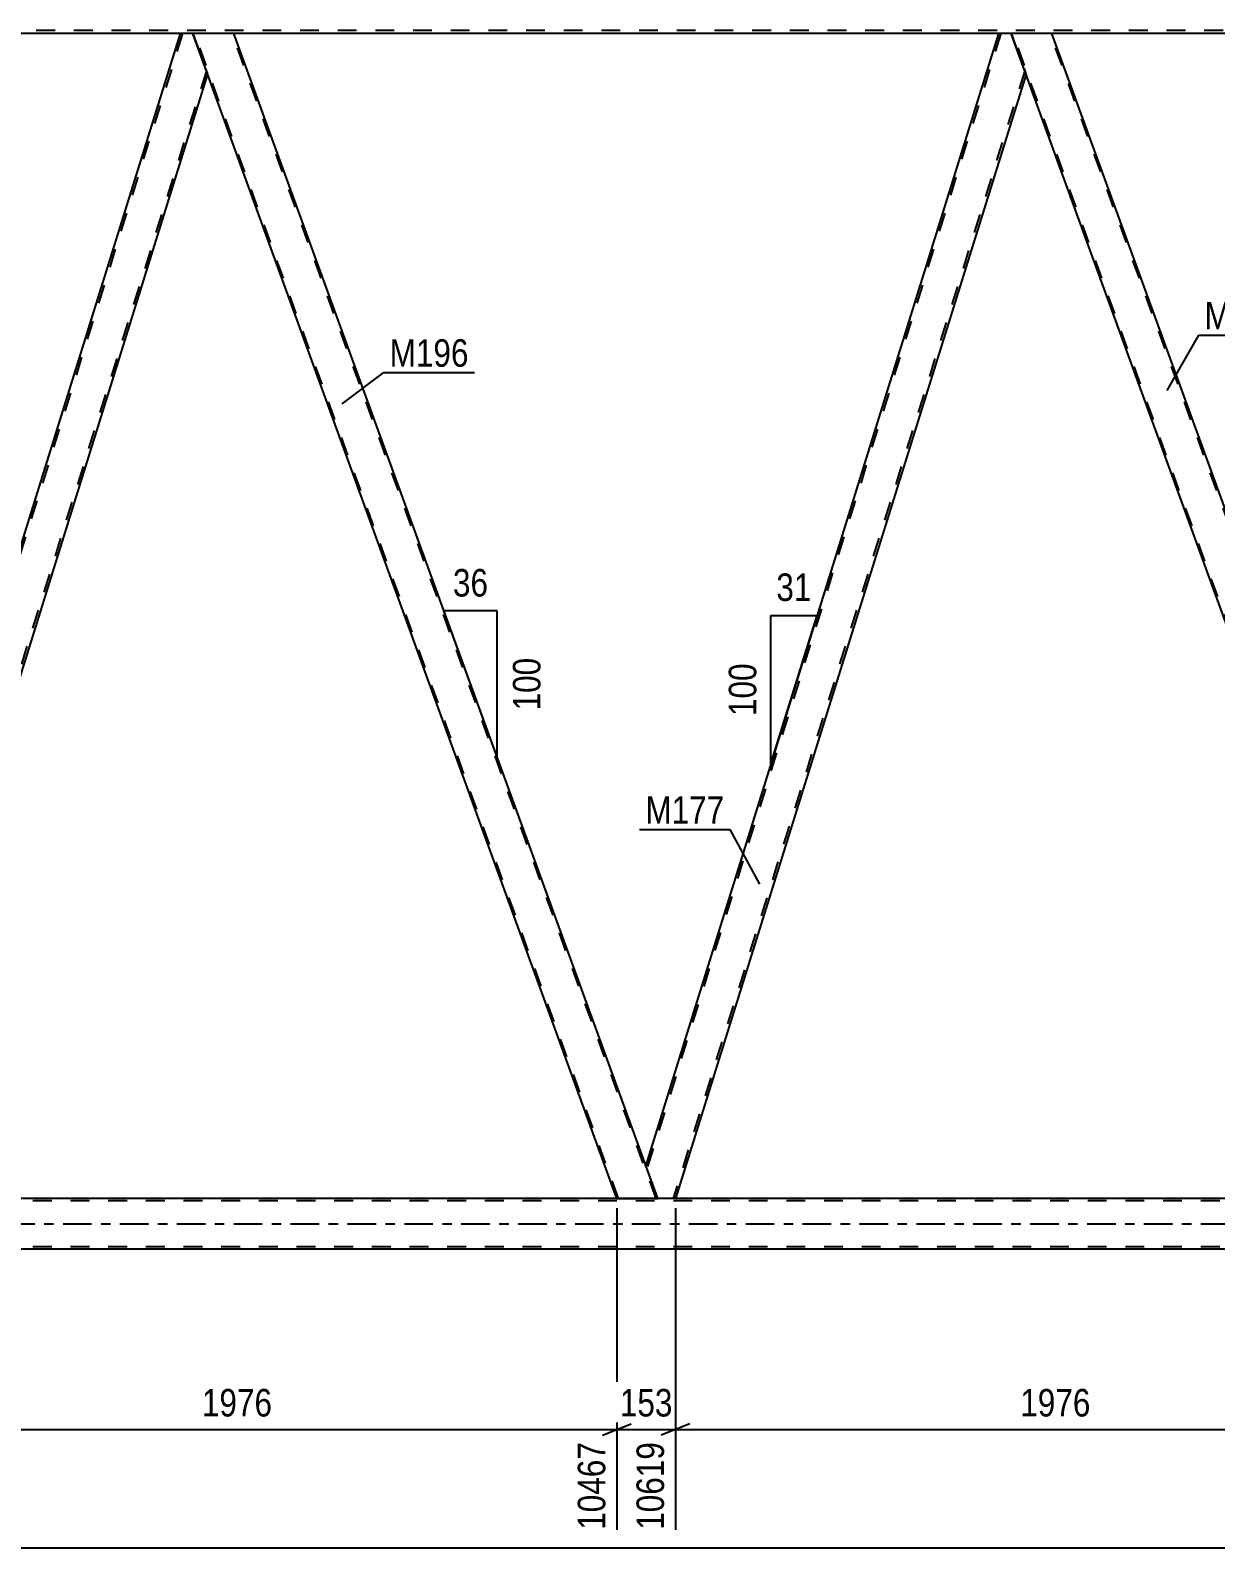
# Model space of a CAD drawing. Header units: millimetres. Extents: x -91 to 750, y -426 to 168.
# Drawn here: x 402.3 to 525.6, y -159.5 to -1.7 of the extents above; entities that cross this region are included whole.
import ezdxf

# ---------------------------------------------------------------- set-up
doc = ezdxf.new("R2010")
doc.units = ezdxf.units.MM
doc.linetypes.add('DXK_LINE_DOT2', pattern=[3.9198, 1.9599, -1.9599])
doc.linetypes.add('DXK_LINE_DOT3', pattern=[5.9187, 2.979, -0.9799, 0.9799, -0.9799])
doc.styles.add('Arial Narrow', font='ARIALN.TTF', dxfattribs={"height": 0.2})

# ---------------------------------------------------------------- blocks, each defined once
blk = doc.blocks.new('Part-814409585-3903 - 3638')
at = {"color": 2, "linetype": 'Continuous'}
for p, q in [((508.57, -2), (504.32, -2)), ((550.94, -118.4), (508.57, -2)), ((546.69, -118.4), (505.85, -6.2))]:
    blk.add_line(p, q, dxfattribs=at)
at = {"color": 7, "linetype": 'DXK_LINE_DOT2'}
for p, q in [((504.32, -2), (505.85, -6.2)), ((548.61, -123.22), (504.49, -2)), ((552.53, -123.22), (508.4, -2)), ((548.44, -123.22), (546.69, -118.4)), ((552.7, -123.22), (550.94, -118.4)), ((552.7, -123.22), (548.44, -123.22))]:
    blk.add_line(p, q, dxfattribs=at)
blk = doc.blocks.new('Part-814409585-3933 - 3638')
at = {"color": 2, "linetype": 'Continuous'}
for p, q in [((503, -2), (466.3, -119.75)), ((504.32, -2), (503, -2)), ((505.85, -6.2), (504.32, -2)), ((505.87, -6.25), (469.41, -123.22)), ((467.56, -123.22), (466.32, -119.8))]:
    blk.add_line(p, q, dxfattribs=at)
at = {"color": 7, "linetype": 'DXK_LINE_DOT2'}
for p, q in [((503.25, -2), (466.43, -120.12)), ((505.73, -5.88), (469.15, -123.22)), ((505.87, -6.25), (505.85, -6.2)), ((505.87, -6.25), (505.85, -6.2)), ((466.3, -119.75), (466.32, -119.8)), ((469.41, -123.22), (467.56, -123.22))]:
    blk.add_line(p, q, dxfattribs=at)
blk = doc.blocks.new('Part-814409585-3958 - 3638')
at = {"color": 7, "linetype": 'DXK_LINE_DOT2'}
for p, q in [((659.29, -123.46), (44.64, -123.46)), ((659.29, -128.26), (44.64, -128.26))]:
    blk.add_line(p, q, dxfattribs=at)
at = {"color": 2, "linetype": 'Continuous'}
for p, q in [((543.98, -123.22), (388.91, -123.22)), ((543.98, -128.5), (388.91, -128.5))]:
    blk.add_line(p, q, dxfattribs=at)
at = {"color": 7, "linetype": 'DXK_LINE_DOT3'}
blk.add_line((44.64, -125.86), (659.29, -125.86), dxfattribs=at)
blk = doc.blocks.new('Part-814409585-3987 - 3638')
at = {"color": 7, "linetype": 'DXK_LINE_DOT2'}
for p, q in [((647.89, -1.68), (10.22, -1.68)), ((423.44, -2), (417.87, -2)), ((508.57, -2), (503, -2))]:
    blk.add_line(p, q, dxfattribs=at)
at = {"color": 2, "linetype": 'Continuous'}
for p, q in [((417.87, -2), (338.31, -2)), ((503, -2), (423.44, -2)), ((588.13, -2), (508.57, -2))]:
    blk.add_line(p, q, dxfattribs=at)
blk = doc.blocks.new('Part-814409585-3993 - 3638')
at = {"color": 7, "linetype": 'DXK_LINE_DOT2'}
for p, q in [((418.12, -2), (381.3, -120.12)), ((420.6, -5.88), (384.02, -123.22)), ((420.73, -6.25), (420.71, -6.2)), ((420.73, -6.25), (420.71, -6.2)), ((381.58, -118.4), (381.16, -119.75)), ((382.43, -123.22), (381.16, -119.75)), ((385.77, -118.4), (384.27, -123.22)), ((384.27, -123.22), (382.43, -123.22))]:
    blk.add_line(p, q, dxfattribs=at)
at = {"color": 2, "linetype": 'Continuous'}
for p, q in [((417.87, -2), (381.58, -118.4)), ((419.18, -2), (417.87, -2)), ((420.71, -6.2), (419.18, -2)), ((420.73, -6.25), (385.77, -118.4))]:
    blk.add_line(p, q, dxfattribs=at)
blk = doc.blocks.new('Part-814409585-3998 - 3638')
at = {"color": 2, "linetype": 'Continuous'}
for p, q in [((423.44, -2), (419.18, -2)), ((466.32, -119.8), (423.44, -2)), ((463.3, -123.22), (420.71, -6.2))]:
    blk.add_line(p, q, dxfattribs=at)
at = {"color": 7, "linetype": 'DXK_LINE_DOT2'}
for p, q in [((419.18, -2), (420.71, -6.2)), ((463.47, -123.22), (419.35, -2)), ((467.39, -123.22), (423.27, -2)), ((467.56, -123.22), (466.32, -119.8)), ((463.3, -123.22), (467.56, -123.22))]:
    blk.add_line(p, q, dxfattribs=at)
blk = doc.blocks.new('StraightDimension-814409585-4943 - 3638')
at = {"color": 7, "linetype": 'Continuous'}
blk.add_line((-0.64, -159.55), (670.15, -159.55), dxfattribs=at)
blk = doc.blocks.new('AngleDimension-814409585-4202 - 3638')
at = {"color": 7, "linetype": 'Continuous'}
for p, q in [((479.31, -62.55), (484.13, -62.55)), ((479.31, -78.01), (484.13, -62.55)), ((479.31, -78.01), (479.31, -62.55)), ((482.47, -67.87), (484.13, -62.55))]:
    blk.add_line(p, q, dxfattribs=at)
at = {"color": 0}
for points in [[(484.15, -61.65), (484.15, -57.45), (479.29, -57.45), (479.29, -61.65)], [(478.41, -66.94), (474.21, -66.94), (474.21, -73.62), (478.41, -73.62)]]:
    blk.add_wipeout(points, dxfattribs=at)
at = {"color": 3, "style": 'Arial Narrow'}
blk.add_text('31', height=2.863, dxfattribs=at).set_placement((479.89, -61.05))
blk.add_text('100', height=2.863, rotation=90.0002, dxfattribs=at).set_placement((477.81, -73.02))
blk = doc.blocks.new('AngleDimension-814409585-4216 - 3638')
at = {"color": 7, "linetype": 'Continuous'}
for p, q in [((446.78, -66.12), (445.31, -62.09)), ((450.85, -62.09), (445.31, -62.09)), ((450.85, -77.31), (445.31, -62.09)), ((450.85, -77.31), (450.85, -62.09))]:
    blk.add_line(p, q, dxfattribs=at)
at = {"color": 0}
for points in [[(450.51, -61.19), (450.51, -56.99), (445.65, -56.99), (445.65, -61.19)], [(455.95, -66.36), (451.75, -66.36), (451.75, -73.04), (455.95, -73.04)]]:
    blk.add_wipeout(points, dxfattribs=at)
at = {"color": 3, "style": 'Arial Narrow'}
blk.add_text('36', height=2.863, dxfattribs=at).set_placement((446.25, -60.59))
blk.add_text('100', height=2.863, rotation=90.0002, dxfattribs=at).set_placement((455.35, -72.44))
blk = doc.blocks.new('StraightDimension-814409585-5181 - 3638')
at = {"color": 7, "linetype": 'Continuous'}
for p, q in [((384.27, -124.22), (384.27, -155.86)), ((463.3, -124.22), (463.3, -157.69)), ((385.77, -146.65), (382.77, -147.85)), ((461.8, -147.85), (464.8, -146.65)), ((384.27, -147.25), (463.3, -147.25))]:
    blk.add_line(p, q, dxfattribs=at)
at = {"color": 0}
blk.add_wipeout([(428.04, -146.5), (428.04, -142.3), (419.53, -142.3), (419.53, -146.5)], dxfattribs=at)
at = {"color": 0, "linetype": 'Continuous'}
blk.add_wipeout([(462.7, -147.95), (458.5, -147.95), (458.5, -158.29), (462.7, -158.29)], dxfattribs=at)
at = {"color": 3, "style": 'Arial Narrow'}
blk.add_text('1976', height=2.863, dxfattribs=at).set_placement((420.13, -145.9))
at = {"color": 3, "linetype": 'Continuous', "style": 'Arial Narrow'}
blk.add_text('10467', height=2.863, rotation=90.0002, dxfattribs=at).set_placement((462.1, -157.69))
blk = doc.blocks.new('StraightDimension-814409585-5205 - 3638')
at = {"color": 7, "linetype": 'Continuous'}
for p, q in [((463.3, -124.22), (463.3, -157.69)), ((469.41, -124.22), (469.41, -157.69)), ((461.8, -147.85), (464.8, -146.65)), ((470.91, -146.65), (467.91, -147.85)), ((463.3, -147.25), (469.41, -147.25))]:
    blk.add_line(p, q, dxfattribs=at)
at = {"color": 0}
blk.add_wipeout([(469.7, -146.5), (469.7, -142.3), (463.01, -142.3), (463.01, -146.5)], dxfattribs=at)
at = {"color": 0, "linetype": 'Continuous'}
blk.add_wipeout([(468.81, -147.95), (464.61, -147.95), (464.61, -158.29), (468.81, -158.29)], dxfattribs=at)
at = {"color": 3, "style": 'Arial Narrow'}
blk.add_text('153', height=2.863, dxfattribs=at).set_placement((463.61, -145.9))
at = {"color": 3, "linetype": 'Continuous', "style": 'Arial Narrow'}
blk.add_text('10619', height=2.863, rotation=90.0002, dxfattribs=at).set_placement((468.21, -157.69))
blk = doc.blocks.new('StraightDimension-814409585-5229 - 3638')
at = {"color": 7, "linetype": 'Continuous'}
for p, q in [((469.41, -124.22), (469.41, -157.69)), ((548.44, -124.22), (548.44, -157.69)), ((470.91, -146.65), (467.91, -147.85)), ((546.94, -147.85), (549.94, -146.65)), ((469.41, -147.25), (548.44, -147.25))]:
    blk.add_line(p, q, dxfattribs=at)
at = {"color": 0}
blk.add_wipeout([(513.18, -146.5), (513.18, -142.3), (504.67, -142.3), (504.67, -146.5)], dxfattribs=at)
at = {"color": 0, "linetype": 'Continuous'}
blk.add_wipeout([(547.84, -147.95), (543.64, -147.95), (543.64, -158.29), (547.84, -158.29)], dxfattribs=at)
at = {"color": 3, "style": 'Arial Narrow'}
blk.add_text('1976', height=2.863, dxfattribs=at).set_placement((505.27, -145.9))
at = {"color": 3, "linetype": 'Continuous', "style": 'Arial Narrow'}
blk.add_text('12595', height=2.863, rotation=90.0002, dxfattribs=at).set_placement((547.24, -157.69))
blk = doc.blocks.new('Mark-814409585-3899 - 3638')
at = {"color": 0}
blk.add_wipeout([(532.67, -32.8), (532.67, -29.8), (524.44, -29.8), (524.44, -32.8)], dxfattribs=at)
blk.add_wipeout([(532.67, -32.8), (532.67, -29.8), (524.44, -29.8), (524.44, -32.8)], dxfattribs=at)
at = {"color": 30, "linetype": 'Continuous'}
for p, q in [((520.55, -39.15), (523.84, -33.4)), ((523.84, -33.4), (533.27, -33.4))]:
    blk.add_line(p, q, dxfattribs=at)
at = {"color": 3, "style": 'Arial Narrow'}
blk.add_text('M196', height=2.863, dxfattribs=at).set_placement((524.44, -32.8))
blk = doc.blocks.new('Mark-814409585-3929 - 3638')
at = {"color": 0}
blk.add_wipeout([(474.49, -84.23), (474.49, -81.23), (466.27, -81.23), (466.27, -84.23)], dxfattribs=at)
blk.add_wipeout([(474.49, -84.23), (474.49, -81.23), (466.27, -81.23), (466.27, -84.23)], dxfattribs=at)
at = {"color": 30, "linetype": 'Continuous'}
for p in [(465.67, -84.83), (478.17, -90.5)]:
    blk.add_line(p, (475.09, -84.83), dxfattribs=at)
at = {"color": 3, "style": 'Arial Narrow'}
blk.add_text('M177', height=2.863, dxfattribs=at).set_placement((466.27, -84.23))
blk = doc.blocks.new('Mark-814409585-3994 - 3638')
at = {"color": 0}
blk.add_wipeout([(447.89, -36.68), (447.89, -33.68), (439.66, -33.68), (439.66, -36.68)], dxfattribs=at)
blk.add_wipeout([(447.89, -36.68), (447.89, -33.68), (439.66, -33.68), (439.66, -36.68)], dxfattribs=at)
at = {"color": 30, "linetype": 'Continuous'}
for p, q in [((434.74, -40.55), (439.06, -37.28)), ((439.06, -37.28), (448.49, -37.28))]:
    blk.add_line(p, q, dxfattribs=at)
at = {"color": 3, "style": 'Arial Narrow'}
blk.add_text('M196', height=2.863, dxfattribs=at).set_placement((439.66, -36.68))

msp = doc.modelspace()

# ---------------------------------------------------------------- block references
for name in ['Part-814409585-3987 - 3638', 'Part-814409585-3993 - 3638', 'Part-814409585-3998 - 3638', 'Part-814409585-3933 - 3638', 'Part-814409585-3903 - 3638', 'Part-814409585-3958 - 3638']:
    msp.add_blockref(name, (0, 0))

# ---------------------------------------------------------------- next in the draw order: block references
msp.add_blockref('StraightDimension-814409585-4943 - 3638', (0, 0))

# ---------------------------------------------------------------- next in the draw order: block references
for name in ['Mark-814409585-3899 - 3638', 'Mark-814409585-3994 - 3638', 'AngleDimension-814409585-4216 - 3638', 'AngleDimension-814409585-4202 - 3638', 'Mark-814409585-3929 - 3638', 'StraightDimension-814409585-5181 - 3638']:
    msp.add_blockref(name, (0, 0))

# ---------------------------------------------------------------- next in the draw order: block references
msp.add_blockref('StraightDimension-814409585-5205 - 3638', (0, 0))

# ---------------------------------------------------------------- next in the draw order: block references
msp.add_blockref('StraightDimension-814409585-5229 - 3638', (0, 0))

doc.saveas('drawing.dxf')
